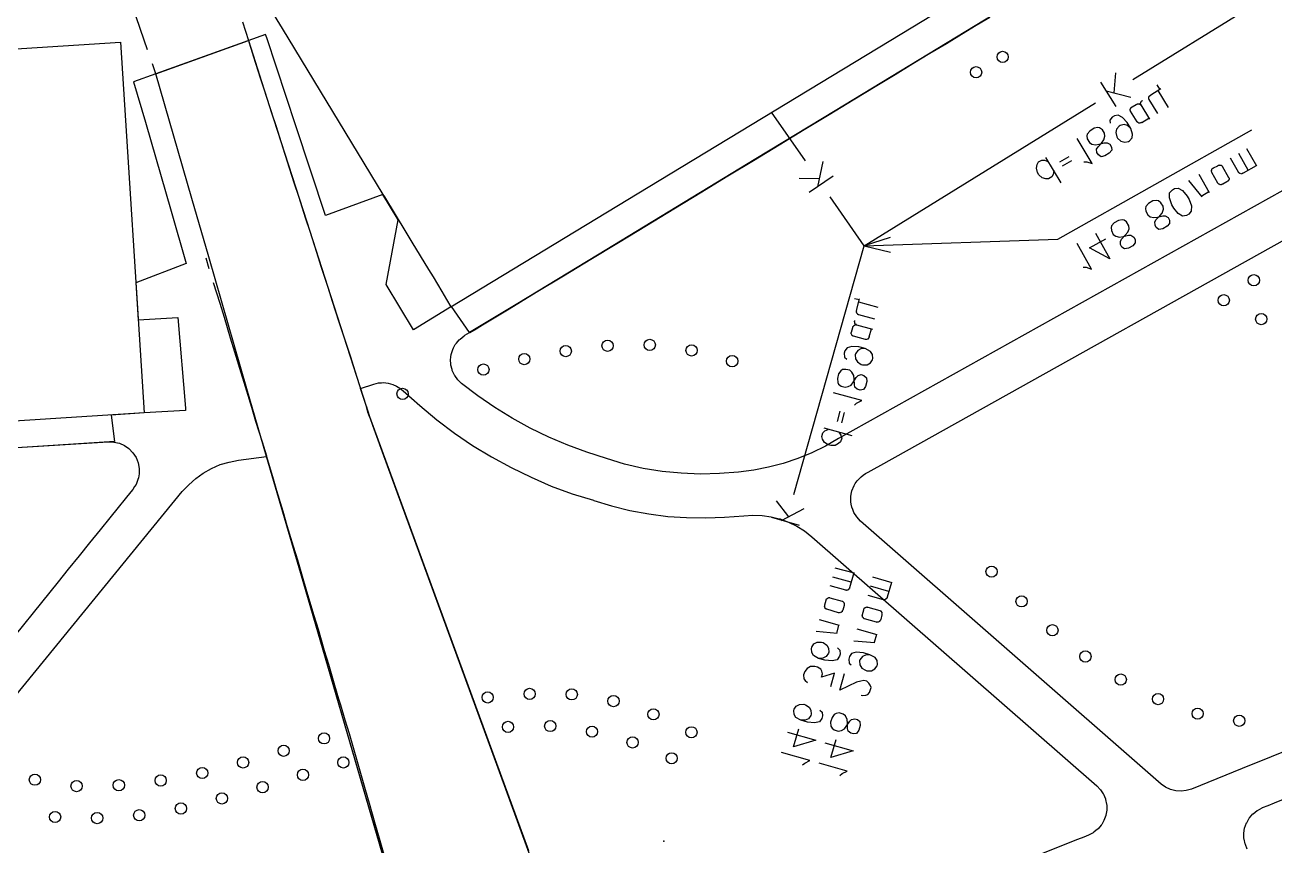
# Model space of a CAD drawing. Header units: metres. Extents: x 20 to 357, y 34 to 206.
# Drawn here: x 173.86 to 218.26, y 121.99 to 151.13 of the extents above; entities that cross this region are included whole.
import ezdxf

# ---------------------------------------------------------------- set-up
doc = ezdxf.new("R2010")
doc.units = ezdxf.units.M
for name, color, linetype in [('BOUNDARY', 7, 'Continuous'), ('BUILDING', 7, 'Continuous'), ('CURB', 7, 'Continuous'), ('GRASS', 7, 'Continuous'), ('ROAD', 7, 'Continuous'), ('SEWER', 7, 'Continuous'), ('TREE', 7, 'Continuous')]:
    doc.layers.add(name, color=color, linetype=linetype)

# ---------------------------------------------------------------- blocks, each defined once
blk = doc.blocks.new('МОЖЖЕВЕЛЬНИК')
blk.add_circle((0, 0), 0.2)
blk = doc.blocks.new('БАРБАРИС_ТУНБЕРГА')
blk.add_circle((0, 0), 0.2)
blk = doc.blocks.new('ТУЯ_ЗАПАДНАЯ')
blk.add_circle((0, 0), 0.2)
blk = doc.blocks.new('КАЛИНА_ОБЫКНОВЕННАЯ')
blk.add_circle((0, 0), 0.2)

msp = doc.modelspace()

# ---------------------------------------------------------------- linework, layer by layer
at = {"layer": 'BOUNDARY'}
msp.add_lwpolyline([(208.272, 151.499), (202.641, 148.079), (199.825, 146.374), (194.194, 142.954), (191.368, 141.238), (189.652, 140.204), (189.652, 140.204), (189.014, 141.128), (189.014, 141.128), (187.661, 140.303), (187.661, 140.303), (186.693, 141.909), (187.122, 144.208), (186.572, 145.109), (186.572, 145.109), (184.538, 144.362), (184.538, 144.362), (183.482, 147.551), (182.448, 150.674), (182.404, 150.795), (182.404, 150.795), (178.511, 149.399), (178.511, 149.399), (177.719, 149.113), (177.719, 149.113), (178.137, 147.683), (179.05, 144.515), (179.589, 142.657), (179.589, 142.657), (177.796, 141.964), (177.796, 141.964), (177.884, 140.655), (177.884, 140.655), (179.292, 140.743), (179.567, 137.521), (179.567, 137.433), (179.567, 137.433), (178.093, 137.345), (178.093, 137.345), (176.927, 137.268), (176.927, 137.268), (177.037, 136.333), (177.037, 136.333), (174.133, 136.146), (170.845, 135.937)], dxfattribs=at)
at = {"layer": 'BUILDING'}
msp.add_lwpolyline([(182.261, 152.214), (182.998, 151.004), (182.998, 151.004), (186.572, 145.109), (186.572, 145.109), (186.627, 145.021), (186.627, 145.021), (187.386, 143.768), (187.386, 143.768), (187.606, 143.416), (187.606, 143.416), (188.189, 142.448), (188.189, 142.448), (188.354, 142.184), (188.354, 142.184), (188.508, 141.92), (188.508, 141.92), (188.673, 141.656), (188.673, 141.656), (188.838, 141.381), (188.838, 141.381), (188.992, 141.117), (188.992, 141.117), (196.383, 145.604), (196.383, 145.604), (205.401, 151.07), (205.401, 151.07), (209.8, 153.754)], dxfattribs=at)
msp.add_lwpolyline([(92.12, 145.067), (177.252, 150.521), (178.096, 137.345), (92.964, 131.891)], close=True, dxfattribs=at)
at = {"layer": 'CURB'}
for points in [[(178.214, 150.246), (177.961, 150.971), (177.796, 151.455)], [(181.59, 151.246), (181.799, 150.575), (181.799, 150.575), (181.821, 150.498), (181.975, 150.004), (182.217, 149.256), (182.382, 148.761), (182.613, 148.013), (182.778, 147.518), (183.02, 146.77), (183.174, 146.275), (183.416, 145.538), (183.581, 145.043), (183.812, 144.296), (183.977, 143.801), (184.219, 143.053), (184.373, 142.558), (184.615, 141.81), (184.769, 141.315), (185.011, 140.578), (185.176, 140.083), (185.418, 139.335), (185.572, 138.84), (185.813, 138.093)], [(178.511, 149.399), (178.39, 149.751)], [(180.281, 142.855), (180.391, 142.481)], [(180.545, 141.986), (180.776, 141.249), (180.93, 140.754), (181.15, 140.017), (181.304, 139.522), (181.524, 138.785), (181.678, 138.291), (181.909, 137.554), (182.052, 137.059), (182.283, 136.322), (182.437, 135.827), (182.437, 135.794), (182.437, 135.794), (182.657, 135.09), (182.8, 134.595), (183.02, 133.858), (183.163, 133.352), (183.383, 132.615), (183.537, 132.121), (183.757, 131.384), (183.9, 130.889), (184.12, 130.152), (184.274, 129.657), (184.483, 128.909), (184.637, 128.414), (184.857, 127.677), (185, 127.182), (185.066, 126.973), (185.066, 126.973), (185.22, 126.446), (185.374, 125.951), (185.594, 125.214), (185.736, 124.708), (185.945, 123.971), (186.088, 123.476), (186.297, 122.728), (186.44, 122.233), (186.66, 121.496)], [(185.978, 137.598), (186.099, 137.224)]]:
    msp.add_lwpolyline(points, dxfattribs=at)
at = {"layer": 'GRASS'}
for points in [[(224.142, 148.376), (202.762, 136.432), (202.3, 136.168), (201.805, 135.926), (201.31, 135.728), (200.793, 135.552), (200.276, 135.42), (199.748, 135.31), (199.209, 135.244), (198.527, 135.189), (197.856, 135.167), (197.175, 135.2), (196.493, 135.266), (195.822, 135.376), (195.162, 135.53), (194.513, 135.728), (193.82, 135.948), (193.138, 136.201), (192.467, 136.487), (191.807, 136.806), (191.17, 137.158), (190.554, 137.543), (189.949, 137.95), (189.366, 138.39), (189.234, 138.521), (189.124, 138.675), (189.113, 138.686), (189.036, 138.851), (189.036, 138.884), (188.992, 139.038), (188.992, 139.093), (188.981, 139.225), (188.992, 139.335), (189.003, 139.423), (189.058, 139.599), (189.08, 139.654), (189.146, 139.775), (189.19, 139.83), (189.289, 139.94), (189.322, 139.973), (189.465, 140.083), (189.487, 140.105), (189.652, 140.204), (189.663, 140.204), (189.883, 140.336), (190.114, 140.479), (191.06, 141.051), (192.016, 141.634), (192.984, 142.217), (193.963, 142.811), (194.942, 143.405), (195.932, 144.01), (196.911, 144.603), (197.9, 145.208), (198.824, 145.769), (199.737, 146.319), (200.65, 146.869), (201.541, 147.419), (202.421, 147.947), (203.279, 148.475), (204.125, 148.981), (204.774, 149.377), (205.401, 149.762), (206.006, 150.125), (206.589, 150.476), (207.128, 150.806), (207.645, 151.125), (208.129, 151.411)], [(226.54, 128.513), (217.092, 124.708), (215.299, 123.982), (215.112, 123.927), (214.926, 123.905), (214.739, 123.916), (214.552, 123.971), (214.376, 124.048), (214.222, 124.158), (203.542, 133.495), (203.41, 133.649), (203.3, 133.814), (203.267, 133.913), (203.235, 134.001), (203.213, 134.1), (203.191, 134.188), (203.191, 134.309), (203.191, 134.386), (203.224, 134.518), (203.235, 134.584), (203.312, 134.771), (203.355, 134.837), (203.421, 134.936), (203.487, 135.002), (203.564, 135.079), (203.63, 135.134), (203.718, 135.189), (203.817, 135.244), (204.026, 135.354), (204.257, 135.486), (221.777, 145.274)], [(194.018, 115.535), (190.664, 124.719), (186.561, 135.948), (186.308, 136.641), (186.22, 136.894), (186.132, 137.136), (186.099, 137.224), (186.044, 137.378), (185.978, 137.609), (185.78, 138.214), (186.253, 138.368), (186.418, 138.412), (186.528, 138.412), (186.594, 138.423), (186.759, 138.401), (186.924, 138.357), (187.056, 138.302), (187.177, 138.225), (187.298, 138.137), (187.881, 137.609), (188.486, 137.103), (189.113, 136.63), (189.762, 136.19), (190.433, 135.783), (191.126, 135.409), (191.84, 135.068), (192.555, 134.749), (193.292, 134.474), (194.051, 134.243), (194.062, 134.232), (194.689, 134.045), (195.349, 133.88), (196.02, 133.759), (196.691, 133.671), (197.361, 133.627), (198.043, 133.616), (198.714, 133.638), (199.396, 133.693), (199.715, 133.715), (200.045, 133.704), (200.364, 133.66), (200.606, 133.594), (200.683, 133.583), (200.98, 133.462), (201.277, 133.319), (201.552, 133.154), (201.805, 132.945), (211.934, 124.092), (212.066, 123.949), (212.165, 123.806), (212.176, 123.795), (212.242, 123.63), (212.242, 123.608), (212.275, 123.443), (212.286, 123.421), (212.286, 123.245), (212.286, 123.234), (212.253, 123.058), (212.253, 123.036), (212.187, 122.86), (212.11, 122.728), (212.088, 122.695), (211.978, 122.574), (211.956, 122.552), (211.824, 122.453), (211.802, 122.431), (211.659, 122.354), (211.637, 122.343), (211.472, 122.277), (211.252, 122.189), (195.756, 116.008)], [(173.188, 136.091), (176.817, 136.322), (177.015, 136.311), (177.213, 136.267), (177.4, 136.19), (177.554, 136.08), (177.697, 135.926), (177.807, 135.761), (177.884, 135.574), (177.917, 135.376), (177.917, 135.266), (177.917, 135.178), (177.895, 135.046), (177.873, 134.98), (177.807, 134.804), (177.752, 134.727), (177.697, 134.628), (177.62, 134.54), (177.422, 134.298), (177.169, 133.99), (176.872, 133.616), (176.531, 133.187), (176.157, 132.736), (175.783, 132.264), (175.398, 131.791), (175.035, 131.34), (168.667, 123.454)], [(168.59, 121.254), (179.446, 134.551), (179.677, 134.793), (179.929, 135.013), (180.193, 135.211), (180.49, 135.376), (180.798, 135.508), (181.117, 135.596), (181.447, 135.662), (182.437, 135.794), (188.86, 113.765)], [(217.279, 121.848), (217.213, 122.013), (217.202, 122.035), (217.169, 122.2), (217.158, 122.222), (217.158, 122.398), (217.158, 122.42), (217.18, 122.596), (217.246, 122.783), (217.257, 122.783), (217.345, 122.948), (217.356, 122.959), (217.477, 123.102), (217.488, 123.102), (217.631, 123.223), (217.642, 123.223), (217.807, 123.311), (217.818, 123.322), (218.016, 123.399), (218.247, 123.487), (227.265, 127.127)]]:
    msp.add_lwpolyline(points, dxfattribs=at)
at = {"layer": 'ROAD'}
msp.add_lwpolyline([(188.86, 113.765), (183.856, 130.955), (182.437, 135.794), (181.744, 138.203), (180.391, 142.888), (179.786, 144.966), (178.511, 149.399), (181.799, 150.575), (182.426, 148.596), (183.867, 144.142), (184.604, 141.854), (186.099, 137.224), (191.741, 121.793)], dxfattribs=at)
at = {"layer": 'SEWER'}
for points in [[(213.21, 149.19), (221.425, 154.271)], [(212.55, 148.717), (212.605, 149.432)], [(212.616, 148.233), (212.077, 149.102)], [(212.264, 148.794), (213.144, 148.563)], [(213.848, 148.651), (214.211, 148.871)], [(214.178, 148.849), (214.079, 149.003)], [(214.475, 148.2), (214.112, 148.805)], [(203.674, 143.284), (211.89, 148.365)], [(213.188, 148.222), (213.331, 148.31)], [(213.331, 148.31), (213.342, 148.31), (213.342, 148.31), (213.342, 148.321), (213.342, 148.321), (213.353, 148.321), (213.353, 148.321), (213.364, 148.321), (213.364, 148.321), (213.364, 148.332), (213.364, 148.332), (213.375, 148.332), (213.375, 148.332), (213.375, 148.321), (213.375, 148.321), (213.386, 148.332), (213.386, 148.332), (213.397, 148.332), (213.397, 148.332), (213.408, 148.332), (213.408, 148.332), (213.419, 148.332), (213.419, 148.332), (213.43, 148.332), (213.43, 148.332), (213.441, 148.332), (213.441, 148.332), (213.452, 148.321), (213.452, 148.321), (213.463, 148.321), (213.463, 148.321), (213.474, 148.31), (213.474, 148.31), (213.485, 148.31), (213.485, 148.31), (213.485, 148.299), (213.485, 148.299), (213.496, 148.288), (213.496, 148.288), (213.496, 148.299), (213.496, 148.299), (213.496, 148.31), (213.496, 148.31), (213.485, 148.321), (213.485, 148.321), (213.485, 148.332), (213.485, 148.332), (213.485, 148.343), (213.485, 148.343), (213.485, 148.354), (213.485, 148.354), (213.496, 148.365), (213.496, 148.365), (213.496, 148.376), (213.496, 148.376), (213.496, 148.387), (213.496, 148.387), (213.507, 148.398), (213.507, 148.398), (213.507, 148.409), (213.507, 148.409), (213.518, 148.409), (213.518, 148.409), (213.518, 148.42), (213.518, 148.42), (213.529, 148.431), (213.529, 148.431), (213.54, 148.431), (213.54, 148.431), (213.54, 148.442), (213.54, 148.442), (213.551, 148.442)], [(214.101, 147.98), (213.793, 148.486), (213.793, 148.486), (213.782, 148.497), (213.782, 148.497), (213.782, 148.508), (213.782, 148.508), (213.782, 148.519), (213.782, 148.519), (213.782, 148.53), (213.782, 148.53), (213.771, 148.541), (213.771, 148.541), (213.782, 148.541), (213.782, 148.541), (213.782, 148.552), (213.782, 148.552), (213.782, 148.563), (213.782, 148.563), (213.782, 148.574), (213.782, 148.574), (213.793, 148.574), (213.793, 148.574), (213.793, 148.585), (213.793, 148.585), (213.793, 148.596), (213.793, 148.596), (213.804, 148.607), (213.804, 148.607), (213.804, 148.618), (213.804, 148.618), (213.815, 148.618), (213.815, 148.618), (213.815, 148.629), (213.815, 148.629), (213.826, 148.629), (213.826, 148.629), (213.837, 148.629), (213.837, 148.629), (213.837, 148.64), (213.837, 148.64), (213.848, 148.64), (213.848, 148.64), (213.848, 148.651)], [(201.585, 146.308), (200.375, 148.035)], [(213.144, 147.452), (213.023, 147.562), (213.023, 147.562), (212.902, 147.595), (212.902, 147.595), (212.759, 147.562), (212.759, 147.562), (212.726, 147.54), (212.726, 147.54), (212.638, 147.43), (212.638, 147.43), (212.605, 147.309), (212.605, 147.309), (212.649, 147.155), (212.649, 147.155), (212.671, 147.111), (212.671, 147.111), (212.792, 147.001), (212.792, 147.001), (212.924, 146.968), (212.924, 146.968), (213.056, 146.99), (213.056, 146.99), (213.1, 147.012), (213.1, 147.012), (213.188, 147.122), (213.188, 147.122), (213.199, 147.254), (213.199, 147.254), (213.144, 147.452), (213.144, 147.452), (213.012, 147.661), (213.012, 147.661), (212.847, 147.848), (212.847, 147.848), (212.693, 147.925), (212.693, 147.925), (212.561, 147.903), (212.561, 147.903), (212.484, 147.859), (212.484, 147.859), (212.396, 147.749), (212.396, 147.749), (212.407, 147.639)], [(213.133, 148.068), (213.133, 148.079), (213.133, 148.079), (213.122, 148.09), (213.122, 148.09), (213.133, 148.09), (213.133, 148.09), (213.122, 148.09), (213.122, 148.09), (213.122, 148.101), (213.122, 148.101), (213.122, 148.112), (213.122, 148.112), (213.122, 148.123), (213.122, 148.123), (213.122, 148.134), (213.122, 148.134), (213.122, 148.145), (213.122, 148.145), (213.133, 148.145), (213.133, 148.145), (213.133, 148.156), (213.133, 148.156), (213.133, 148.167), (213.133, 148.167), (213.144, 148.167), (213.144, 148.167), (213.144, 148.178), (213.144, 148.178), (213.144, 148.189), (213.144, 148.189), (213.155, 148.189), (213.155, 148.189), (213.155, 148.2), (213.155, 148.2), (213.166, 148.2), (213.166, 148.2), (213.166, 148.211), (213.166, 148.211), (213.177, 148.211), (213.177, 148.211), (213.177, 148.222), (213.177, 148.222), (213.188, 148.222)], [(213.364, 147.694), (213.133, 148.068)], [(213.496, 148.288), (213.804, 147.782)], [(212.22, 146.484), (212.088, 146.451), (212.088, 146.451), (211.989, 146.517), (211.989, 146.517), (211.934, 146.605), (211.934, 146.605), (211.923, 146.715), (211.923, 146.715), (211.978, 146.803), (211.978, 146.803), (212.099, 146.935), (212.099, 146.935), (212.187, 147.045), (212.187, 147.045), (212.22, 147.177), (212.22, 147.177), (212.209, 147.287), (212.209, 147.287), (212.132, 147.408), (212.132, 147.408), (212.033, 147.474), (212.033, 147.474), (211.967, 147.485), (211.967, 147.485), (211.835, 147.463), (211.835, 147.463), (211.681, 147.364), (211.681, 147.364), (211.593, 147.254), (211.593, 147.254), (211.582, 147.188), (211.582, 147.188), (211.593, 147.089), (211.593, 147.089), (211.67, 146.957), (211.67, 146.957), (211.758, 146.891), (211.758, 146.891), (211.89, 146.869), (211.89, 146.869), (212.022, 146.891), (212.022, 146.891), (212.198, 146.946), (212.198, 146.946), (212.297, 146.946), (212.297, 146.946), (212.396, 146.891), (212.396, 146.891), (212.451, 146.792), (212.451, 146.792), (212.462, 146.682), (212.462, 146.682), (212.374, 146.572), (212.374, 146.572), (212.22, 146.484)], [(213.529, 147.661), (213.518, 147.661), (213.518, 147.661), (213.507, 147.65), (213.507, 147.65), (213.496, 147.65), (213.496, 147.65), (213.485, 147.65), (213.485, 147.65), (213.474, 147.639), (213.474, 147.639), (213.463, 147.65), (213.463, 147.65), (213.463, 147.639), (213.463, 147.639), (213.452, 147.639), (213.452, 147.639), (213.441, 147.639), (213.441, 147.639), (213.43, 147.65), (213.43, 147.65), (213.43, 147.639), (213.43, 147.639), (213.419, 147.65), (213.419, 147.65), (213.408, 147.65), (213.408, 147.65), (213.408, 147.661), (213.408, 147.661), (213.397, 147.661), (213.397, 147.661), (213.386, 147.661), (213.386, 147.661), (213.386, 147.672), (213.386, 147.672), (213.375, 147.672), (213.375, 147.672), (213.364, 147.683), (213.364, 147.683), (213.364, 147.694)], [(213.529, 147.661), (213.782, 147.815)], [(204.598, 143.581), (203.674, 143.284), (203.674, 143.284), (210.548, 143.515), (210.548, 143.515), (217.444, 147.408)], [(211.472, 146.264), (211.582, 146.264), (211.582, 146.264), (211.769, 146.209), (211.769, 146.209), (211.23, 147.1)], [(217.312, 145.967), (216.982, 146.561)], [(217.62, 146.11), (217.268, 146.726)], [(202.025, 145.384), (202.212, 146.275)], [(210.405, 145.956), (210.383, 145.824), (210.383, 145.824), (210.339, 145.736), (210.339, 145.736), (210.218, 145.67), (210.218, 145.67), (210.119, 145.659), (210.119, 145.659), (209.998, 145.703), (209.998, 145.703), (209.877, 145.802), (209.877, 145.802), (209.822, 145.89), (209.822, 145.89), (209.789, 146.044), (209.789, 146.044), (209.811, 146.176), (209.811, 146.176), (209.866, 146.264), (209.866, 146.264), (209.976, 146.33), (209.976, 146.33), (210.075, 146.33), (210.075, 146.33), (210.196, 146.286)], [(210.669, 145.527), (210.119, 146.418)], [(210.625, 146.264), (210.955, 146.462)], [(210.713, 146.121), (211.043, 146.319)], [(216.08, 146.055), (216.234, 146.132)], [(216.234, 146.132), (216.234, 146.143), (216.234, 146.143), (216.245, 146.143), (216.245, 146.143), (216.256, 146.154), (216.256, 146.154), (216.267, 146.154), (216.267, 146.154), (216.278, 146.154), (216.278, 146.154), (216.289, 146.154), (216.289, 146.154), (216.289, 146.165), (216.289, 146.165), (216.3, 146.154), (216.3, 146.154), (216.311, 146.154), (216.311, 146.154), (216.322, 146.154), (216.322, 146.154), (216.333, 146.154), (216.333, 146.154), (216.344, 146.154), (216.344, 146.154), (216.355, 146.154), (216.355, 146.154), (216.366, 146.143), (216.366, 146.143), (216.377, 146.132), (216.377, 146.132), (216.388, 146.121), (216.388, 146.121), (216.388, 146.11)], [(216.388, 146.11), (216.608, 145.714)], [(217.598, 146.132), (217.136, 145.868), (217.136, 145.868), (217.125, 145.868), (217.125, 145.868), (217.114, 145.857), (217.114, 145.857), (217.103, 145.857), (217.103, 145.857), (217.092, 145.857), (217.092, 145.857), (217.081, 145.846), (217.081, 145.846), (217.07, 145.846), (217.07, 145.846), (217.059, 145.857), (217.059, 145.857), (217.048, 145.846), (217.048, 145.846), (217.037, 145.857), (217.037, 145.857), (217.026, 145.846), (217.026, 145.846), (217.026, 145.857), (217.026, 145.857), (217.015, 145.857), (217.015, 145.857), (217.004, 145.868), (217.004, 145.868), (216.993, 145.868), (216.993, 145.868), (216.993, 145.879), (216.993, 145.879), (216.982, 145.879), (216.982, 145.879), (216.982, 145.89), (216.982, 145.89), (216.971, 145.89), (216.971, 145.89), (216.971, 145.901), (216.971, 145.901), (216.685, 146.396)], [(202.08, 145.659), (201.365, 145.681)], [(202.564, 145.758), (201.717, 145.175)], [(215.937, 145.164), (215.574, 145.813)], [(216.014, 145.89), (216.014, 145.901), (216.014, 145.901), (216.014, 145.912), (216.014, 145.912), (216.003, 145.912), (216.003, 145.912), (216.014, 145.923), (216.014, 145.923), (216.003, 145.923), (216.003, 145.923), (216.003, 145.934), (216.003, 145.934), (216.014, 145.934), (216.014, 145.934), (216.003, 145.945), (216.003, 145.945), (216.003, 145.956), (216.003, 145.956), (216.003, 145.967), (216.003, 145.967), (216.014, 145.967), (216.014, 145.967), (216.014, 145.978), (216.014, 145.978), (216.014, 145.989), (216.014, 145.989), (216.025, 145.989), (216.025, 145.989), (216.014, 146), (216.014, 146), (216.025, 146), (216.025, 146), (216.025, 146.011), (216.025, 146.011), (216.036, 146.022), (216.036, 146.022), (216.036, 146.033), (216.036, 146.033), (216.047, 146.033), (216.047, 146.033), (216.058, 146.044), (216.058, 146.044), (216.069, 146.044), (216.069, 146.044), (216.08, 146.044), (216.08, 146.044), (216.08, 146.055)], [(216.234, 145.505), (216.014, 145.89)], [(216.608, 145.714), (216.619, 145.714), (216.619, 145.714), (216.619, 145.703), (216.619, 145.703), (216.619, 145.692), (216.619, 145.692), (216.63, 145.692), (216.63, 145.692), (216.63, 145.681), (216.63, 145.681), (216.63, 145.67), (216.63, 145.67), (216.63, 145.659), (216.63, 145.659), (216.63, 145.648), (216.63, 145.648), (216.63, 145.637), (216.63, 145.637), (216.619, 145.637), (216.619, 145.637), (216.619, 145.626), (216.619, 145.626), (216.619, 145.615), (216.619, 145.615), (216.608, 145.615), (216.608, 145.615), (216.608, 145.604), (216.608, 145.604), (216.597, 145.604), (216.597, 145.604), (216.597, 145.593), (216.597, 145.593), (216.597, 145.582), (216.597, 145.582), (216.586, 145.582), (216.586, 145.582), (216.575, 145.582), (216.575, 145.582), (216.575, 145.571), (216.575, 145.571), (216.564, 145.571), (216.564, 145.571), (216.553, 145.56)], [(215.123, 144.362), (214.981, 144.34), (214.981, 144.34), (214.827, 144.438), (214.827, 144.438), (214.673, 144.625), (214.673, 144.625), (214.596, 144.746), (214.596, 144.746), (214.519, 144.988), (214.519, 144.988), (214.519, 145.164), (214.519, 145.164), (214.618, 145.274), (214.618, 145.274), (214.695, 145.318), (214.695, 145.318), (214.827, 145.329), (214.827, 145.329), (214.981, 145.252), (214.981, 145.252), (215.145, 145.054), (215.145, 145.054), (215.211, 144.933), (215.211, 144.933), (215.299, 144.702), (215.299, 144.702), (215.288, 144.515), (215.288, 144.515), (215.2, 144.406), (215.2, 144.406), (215.123, 144.362)], [(215.673, 145.021), (215.2, 145.604)], [(215.915, 145.197), (215.662, 145.043)], [(216.41, 145.472), (216.399, 145.472), (216.399, 145.472), (216.388, 145.472), (216.388, 145.472), (216.377, 145.461), (216.377, 145.461), (216.366, 145.461), (216.366, 145.461), (216.355, 145.45), (216.355, 145.45), (216.355, 145.461), (216.355, 145.461), (216.344, 145.45), (216.344, 145.45), (216.333, 145.461), (216.333, 145.461), (216.322, 145.45), (216.322, 145.45), (216.311, 145.461), (216.311, 145.461), (216.311, 145.45), (216.311, 145.45), (216.3, 145.461), (216.3, 145.461), (216.289, 145.461), (216.289, 145.461), (216.289, 145.472), (216.289, 145.472), (216.278, 145.461), (216.278, 145.461), (216.278, 145.472), (216.278, 145.472), (216.267, 145.472), (216.267, 145.472), (216.256, 145.483), (216.256, 145.483), (216.245, 145.483), (216.245, 145.483), (216.245, 145.494), (216.245, 145.494), (216.234, 145.505)], [(216.553, 145.56), (216.41, 145.472)], [(203.674, 143.284), (202.465, 145.021)], [(214.277, 143.889), (214.134, 143.867), (214.134, 143.867), (214.046, 143.933), (214.046, 143.933), (214.002, 144.021), (214.002, 144.021), (213.991, 144.131), (213.991, 144.131), (214.046, 144.219), (214.046, 144.219), (214.167, 144.351), (214.167, 144.351), (214.255, 144.449), (214.255, 144.449), (214.299, 144.581), (214.299, 144.581), (214.288, 144.691), (214.288, 144.691), (214.211, 144.812), (214.211, 144.812), (214.123, 144.878), (214.123, 144.878), (214.057, 144.9), (214.057, 144.9), (213.925, 144.878), (213.925, 144.878), (213.771, 144.79), (213.771, 144.79), (213.672, 144.68), (213.672, 144.68), (213.661, 144.614), (213.661, 144.614), (213.672, 144.515), (213.672, 144.515), (213.749, 144.384), (213.749, 144.384), (213.826, 144.318), (213.826, 144.318), (213.958, 144.285), (213.958, 144.285), (214.09, 144.307), (214.09, 144.307), (214.277, 144.351), (214.277, 144.351), (214.365, 144.351), (214.365, 144.351), (214.464, 144.285), (214.464, 144.285), (214.519, 144.197), (214.519, 144.197), (214.519, 144.076), (214.519, 144.076), (214.431, 143.977), (214.431, 143.977), (214.277, 143.889)], [(213.056, 143.196), (212.913, 143.174), (212.913, 143.174), (212.825, 143.24), (212.825, 143.24), (212.781, 143.328), (212.781, 143.328), (212.77, 143.438), (212.77, 143.438), (212.814, 143.526), (212.814, 143.526), (212.946, 143.658), (212.946, 143.658), (213.034, 143.768), (213.034, 143.768), (213.078, 143.889), (213.078, 143.889), (213.067, 143.999), (213.067, 143.999), (212.99, 144.131), (212.99, 144.131), (212.902, 144.197), (212.902, 144.197), (212.836, 144.208), (212.836, 144.208), (212.704, 144.186), (212.704, 144.186), (212.55, 144.098), (212.55, 144.098), (212.451, 143.999), (212.451, 143.999), (212.44, 143.933), (212.44, 143.933), (212.451, 143.823), (212.451, 143.823), (212.517, 143.691), (212.517, 143.691), (212.605, 143.625), (212.605, 143.625), (212.737, 143.592), (212.737, 143.592), (212.869, 143.614), (212.869, 143.614), (213.056, 143.658), (213.056, 143.658), (213.144, 143.658), (213.144, 143.658), (213.243, 143.592), (213.243, 143.592), (213.298, 143.504), (213.298, 143.504), (213.298, 143.394), (213.298, 143.394), (213.21, 143.284), (213.21, 143.284), (213.056, 143.196)], [(211.89, 143.735), (212.396, 142.822), (212.396, 142.822), (211.67, 143.207), (211.67, 143.207), (212.253, 143.537)], [(201.167, 134.452), (203.674, 143.284)], [(203.674, 143.284), (204.609, 143.053)], [(211.45, 142.525), (211.56, 142.525), (211.56, 142.525), (211.747, 142.459), (211.747, 142.459), (211.23, 143.361)], [(203.498, 141.359), (203.322, 141.403)], [(203.399, 140.985), (203.509, 141.403)], [(204.169, 141.095), (203.476, 141.282)], [(204.048, 140.677), (203.476, 140.831), (203.476, 140.831), (203.465, 140.831), (203.465, 140.831), (203.454, 140.831), (203.454, 140.831), (203.454, 140.842), (203.454, 140.842), (203.443, 140.842), (203.443, 140.842), (203.443, 140.853), (203.443, 140.853), (203.432, 140.853), (203.432, 140.853), (203.421, 140.853), (203.421, 140.853), (203.432, 140.864), (203.432, 140.864), (203.421, 140.864), (203.421, 140.864), (203.421, 140.875), (203.421, 140.875), (203.421, 140.886), (203.421, 140.886), (203.41, 140.886), (203.41, 140.886), (203.399, 140.897), (203.399, 140.897), (203.41, 140.908), (203.41, 140.908), (203.399, 140.919), (203.399, 140.919), (203.399, 140.93), (203.399, 140.93), (203.399, 140.941), (203.399, 140.941), (203.399, 140.952), (203.399, 140.952), (203.399, 140.963), (203.399, 140.963), (203.41, 140.974), (203.41, 140.974), (203.399, 140.985)], [(203.224, 140.215), (203.267, 140.38)], [(203.267, 140.38), (203.267, 140.391), (203.267, 140.391), (203.267, 140.402), (203.267, 140.402), (203.279, 140.413), (203.279, 140.413), (203.279, 140.424), (203.279, 140.424), (203.289, 140.424), (203.289, 140.424), (203.289, 140.435), (203.289, 140.435), (203.3, 140.446), (203.3, 140.446), (203.312, 140.457), (203.312, 140.457), (203.312, 140.468), (203.312, 140.468), (203.322, 140.457), (203.322, 140.457), (203.322, 140.468), (203.322, 140.468), (203.334, 140.468), (203.334, 140.468), (203.344, 140.479), (203.344, 140.479), (203.355, 140.479), (203.355, 140.479), (203.366, 140.49), (203.366, 140.49), (203.377, 140.479), (203.377, 140.479), (203.388, 140.479), (203.388, 140.479), (203.399, 140.479), (203.399, 140.479), (203.388, 140.479), (203.388, 140.479), (203.399, 140.49), (203.399, 140.49), (203.388, 140.49), (203.388, 140.49), (203.377, 140.49), (203.377, 140.49), (203.366, 140.49), (203.366, 140.49), (203.366, 140.501), (203.366, 140.501), (203.355, 140.501), (203.355, 140.501), (203.355, 140.512), (203.355, 140.512), (203.344, 140.523), (203.344, 140.523), (203.344, 140.534), (203.344, 140.534), (203.334, 140.545), (203.334, 140.545), (203.334, 140.556), (203.334, 140.556), (203.334, 140.567), (203.334, 140.567), (203.322, 140.578), (203.322, 140.578), (203.322, 140.589), (203.322, 140.589), (203.322, 140.6), (203.322, 140.6), (203.322, 140.611), (203.322, 140.611), (203.334, 140.622), (203.334, 140.622), (203.334, 140.633)], [(203.399, 140.479), (203.971, 140.325)], [(203.85, 140.05), (203.927, 140.336)], [(203.289, 140.072), (203.279, 140.072), (203.279, 140.072), (203.267, 140.072), (203.267, 140.072), (203.267, 140.083), (203.267, 140.083), (203.257, 140.083), (203.257, 140.083), (203.245, 140.094), (203.245, 140.094), (203.235, 140.094), (203.235, 140.094), (203.245, 140.105), (203.245, 140.105), (203.235, 140.105), (203.235, 140.105), (203.235, 140.116), (203.235, 140.116), (203.224, 140.116), (203.224, 140.116), (203.235, 140.127), (203.235, 140.127), (203.224, 140.138), (203.224, 140.138), (203.213, 140.138), (203.213, 140.138), (203.224, 140.149), (203.224, 140.149), (203.224, 140.16), (203.224, 140.16), (203.213, 140.16), (203.213, 140.16), (203.213, 140.171), (203.213, 140.171), (203.213, 140.182), (203.213, 140.182), (203.213, 140.193), (203.213, 140.193), (203.213, 140.204), (203.213, 140.204), (203.224, 140.215)], [(203.718, 139.951), (203.289, 140.072)], [(203.85, 140.05), (203.85, 140.039), (203.85, 140.039), (203.839, 140.028), (203.839, 140.028), (203.839, 140.017), (203.839, 140.017), (203.828, 140.006), (203.828, 140.006), (203.828, 139.995), (203.828, 139.995), (203.817, 139.995), (203.817, 139.995), (203.817, 139.984), (203.817, 139.984), (203.806, 139.973), (203.806, 139.973), (203.795, 139.973), (203.795, 139.973), (203.795, 139.962), (203.795, 139.962), (203.784, 139.962), (203.784, 139.962), (203.773, 139.962), (203.773, 139.962), (203.773, 139.951), (203.773, 139.951), (203.762, 139.962), (203.762, 139.962), (203.751, 139.951), (203.751, 139.951), (203.74, 139.951), (203.74, 139.951), (203.729, 139.951), (203.729, 139.951), (203.718, 139.951)], [(203.707, 139.632), (203.553, 139.621), (203.553, 139.621), (203.443, 139.566), (203.443, 139.566), (203.366, 139.445), (203.366, 139.445), (203.355, 139.412), (203.355, 139.412), (203.366, 139.269), (203.366, 139.269), (203.432, 139.159), (203.432, 139.159), (203.564, 139.071), (203.564, 139.071), (203.608, 139.06), (203.608, 139.06), (203.773, 139.06), (203.773, 139.06), (203.894, 139.126), (203.894, 139.126), (203.971, 139.236), (203.971, 139.236), (203.982, 139.28), (203.982, 139.28), (203.971, 139.423), (203.971, 139.423), (203.894, 139.533), (203.894, 139.533), (203.707, 139.632), (203.707, 139.632), (203.476, 139.698), (203.476, 139.698), (203.235, 139.709), (203.235, 139.709), (203.07, 139.665), (203.07, 139.665), (202.982, 139.555), (202.982, 139.555), (202.96, 139.467), (202.96, 139.467), (202.971, 139.324), (202.971, 139.324), (203.059, 139.258)], [(203.718, 138.291), (203.641, 138.181), (203.641, 138.181), (203.531, 138.159), (203.531, 138.159), (203.421, 138.192), (203.421, 138.192), (203.344, 138.258), (203.344, 138.258), (203.322, 138.357), (203.322, 138.357), (203.312, 138.543), (203.312, 138.543), (203.3, 138.675), (203.3, 138.675), (203.235, 138.796), (203.235, 138.796), (203.158, 138.862), (203.158, 138.862), (203.015, 138.895), (203.015, 138.895), (202.905, 138.884), (202.905, 138.884), (202.839, 138.84), (202.839, 138.84), (202.762, 138.73), (202.762, 138.73), (202.718, 138.565), (202.718, 138.565), (202.729, 138.423), (202.729, 138.423), (202.762, 138.368), (202.762, 138.368), (202.85, 138.302), (202.85, 138.302), (202.993, 138.258), (202.993, 138.258), (203.103, 138.28), (203.103, 138.28), (203.213, 138.335), (203.213, 138.335), (203.289, 138.455), (203.289, 138.455), (203.388, 138.609), (203.388, 138.609), (203.454, 138.675), (203.454, 138.675), (203.564, 138.708), (203.564, 138.708), (203.663, 138.675), (203.663, 138.675), (203.751, 138.598), (203.751, 138.598), (203.762, 138.467), (203.762, 138.467), (203.718, 138.291)], [(203.322, 137.62), (203.399, 137.697), (203.399, 137.697), (203.586, 137.785), (203.586, 137.785), (202.575, 138.06)], [(202.718, 137.037), (202.817, 137.411)], [(202.872, 136.993), (202.971, 137.367)], [(202.773, 136.663), (202.839, 136.553), (202.839, 136.553), (202.872, 136.454), (202.872, 136.454), (202.828, 136.322), (202.828, 136.322), (202.762, 136.256), (202.762, 136.256), (202.641, 136.19), (202.641, 136.19), (202.487, 136.19), (202.487, 136.19), (202.388, 136.212), (202.388, 136.212), (202.256, 136.3), (202.256, 136.3), (202.19, 136.41), (202.19, 136.41), (202.168, 136.509), (202.168, 136.509), (202.201, 136.641), (202.201, 136.641), (202.267, 136.707), (202.267, 136.707), (202.388, 136.762)], [(203.245, 136.531), (202.245, 136.806)], [(200.991, 133.66), (200.551, 134.221)], [(200.738, 133.528), (201.541, 133.946)], [(201.376, 133.341), (200.386, 133.627)], [(203.3, 131.659), (203.147, 131.131), (203.147, 131.131), (203.147, 131.12), (203.147, 131.12), (203.147, 131.109), (203.147, 131.109), (203.136, 131.109), (203.136, 131.109), (203.125, 131.098), (203.125, 131.098), (203.125, 131.087), (203.125, 131.087), (203.125, 131.076), (203.125, 131.076), (203.114, 131.076), (203.114, 131.076), (203.103, 131.065), (203.103, 131.065), (203.092, 131.054), (203.092, 131.054), (203.081, 131.054), (203.081, 131.054), (203.081, 131.043), (203.081, 131.043), (203.07, 131.043), (203.07, 131.043), (203.059, 131.043), (203.059, 131.043), (203.048, 131.032), (203.048, 131.032), (203.048, 131.043), (203.048, 131.043), (203.037, 131.043), (203.037, 131.043), (203.037, 131.032), (203.037, 131.032), (203.026, 131.032), (203.026, 131.032), (203.015, 131.043), (203.015, 131.043), (202.465, 131.197)], [(203.202, 131.329), (202.553, 131.516)], [(203.322, 131.648), (202.641, 131.835)], [(204.664, 131.307), (203.982, 131.505)], [(204.642, 131.318), (204.488, 130.801), (204.488, 130.801), (204.488, 130.79), (204.488, 130.79), (204.488, 130.779), (204.488, 130.779), (204.477, 130.768), (204.477, 130.768), (204.466, 130.768), (204.466, 130.768), (204.466, 130.757), (204.466, 130.757), (204.466, 130.746), (204.466, 130.746), (204.455, 130.735), (204.455, 130.735), (204.444, 130.735), (204.444, 130.735), (204.444, 130.724), (204.444, 130.724), (204.433, 130.724), (204.433, 130.724), (204.433, 130.713), (204.433, 130.713), (204.422, 130.713), (204.422, 130.713), (204.411, 130.713), (204.411, 130.713), (204.4, 130.702), (204.4, 130.702), (204.389, 130.702), (204.389, 130.702), (204.378, 130.702), (204.378, 130.702), (204.367, 130.702), (204.367, 130.702), (204.356, 130.702), (204.356, 130.702), (203.806, 130.856)], [(204.543, 130.999), (203.894, 131.186)], [(202.267, 130.526), (202.322, 130.691)], [(202.322, 130.691), (202.322, 130.702), (202.322, 130.702), (202.322, 130.713), (202.322, 130.713), (202.333, 130.724), (202.333, 130.724), (202.333, 130.735), (202.333, 130.735), (202.344, 130.735), (202.344, 130.735), (202.344, 130.746), (202.344, 130.746), (202.355, 130.757), (202.355, 130.757), (202.366, 130.757), (202.366, 130.757), (202.366, 130.768), (202.366, 130.768), (202.377, 130.768), (202.377, 130.768), (202.388, 130.779), (202.388, 130.779), (202.399, 130.779), (202.399, 130.779), (202.41, 130.79), (202.41, 130.79), (202.421, 130.79), (202.421, 130.79), (202.432, 130.79), (202.432, 130.79), (202.443, 130.79), (202.443, 130.79), (202.454, 130.779)], [(202.454, 130.779), (202.883, 130.658)], [(202.883, 130.658), (202.894, 130.658), (202.894, 130.658), (202.905, 130.658), (202.905, 130.658), (202.916, 130.647), (202.916, 130.647), (202.927, 130.636), (202.927, 130.636), (202.938, 130.625), (202.938, 130.625), (202.949, 130.614), (202.949, 130.614), (202.949, 130.603), (202.949, 130.603), (202.96, 130.592), (202.96, 130.592), (202.96, 130.581), (202.96, 130.581), (202.96, 130.57), (202.96, 130.57), (202.96, 130.559), (202.96, 130.559), (202.971, 130.548), (202.971, 130.548), (202.96, 130.548), (202.96, 130.548), (202.96, 130.537), (202.96, 130.537), (202.96, 130.526), (202.96, 130.526), (202.96, 130.515), (202.96, 130.515), (202.96, 130.504)], [(202.344, 130.372), (202.333, 130.372), (202.333, 130.372), (202.322, 130.372), (202.322, 130.372), (202.311, 130.372), (202.311, 130.372), (202.322, 130.383), (202.322, 130.383), (202.311, 130.383), (202.311, 130.383), (202.3, 130.383), (202.3, 130.383), (202.3, 130.394), (202.3, 130.394), (202.289, 130.394), (202.289, 130.394), (202.289, 130.405), (202.289, 130.405), (202.278, 130.405), (202.278, 130.405), (202.289, 130.416), (202.289, 130.416), (202.278, 130.427), (202.278, 130.427), (202.267, 130.427), (202.267, 130.427), (202.278, 130.438), (202.278, 130.438), (202.267, 130.438), (202.267, 130.438), (202.267, 130.449), (202.267, 130.449), (202.267, 130.46), (202.267, 130.46), (202.256, 130.471), (202.256, 130.471), (202.256, 130.482), (202.256, 130.482), (202.267, 130.493), (202.267, 130.493), (202.267, 130.504), (202.267, 130.504), (202.267, 130.515), (202.267, 130.515), (202.267, 130.526)], [(202.762, 130.24), (202.344, 130.372)], [(202.916, 130.339), (202.905, 130.339), (202.905, 130.339), (202.905, 130.328), (202.905, 130.328), (202.894, 130.317), (202.894, 130.317), (202.894, 130.306), (202.894, 130.306), (202.894, 130.295), (202.894, 130.295), (202.883, 130.284), (202.883, 130.284), (202.872, 130.273), (202.872, 130.273), (202.861, 130.262), (202.861, 130.262), (202.85, 130.262), (202.85, 130.262), (202.85, 130.251), (202.85, 130.251), (202.839, 130.251), (202.839, 130.251), (202.828, 130.251), (202.828, 130.251), (202.828, 130.24), (202.828, 130.24), (202.817, 130.251), (202.817, 130.251), (202.806, 130.24), (202.806, 130.24), (202.795, 130.251), (202.795, 130.251), (202.795, 130.24), (202.795, 130.24), (202.784, 130.24), (202.784, 130.24), (202.773, 130.24), (202.773, 130.24), (202.762, 130.24)], [(202.96, 130.504), (202.916, 130.339)], [(203.685, 130.031), (203.674, 130.031), (203.674, 130.031), (203.663, 130.042), (203.663, 130.042), (203.652, 130.042), (203.652, 130.042), (203.663, 130.042), (203.663, 130.042), (203.652, 130.053), (203.652, 130.053), (203.641, 130.053), (203.641, 130.053), (203.641, 130.064), (203.641, 130.064), (203.63, 130.064), (203.63, 130.064), (203.619, 130.075), (203.619, 130.075), (203.63, 130.075), (203.63, 130.075), (203.619, 130.086), (203.619, 130.086), (203.608, 130.086), (203.608, 130.086), (203.608, 130.097), (203.608, 130.097), (203.619, 130.108), (203.619, 130.108), (203.608, 130.108), (203.608, 130.108), (203.608, 130.119), (203.608, 130.119), (203.608, 130.13), (203.608, 130.13), (203.597, 130.141), (203.597, 130.141), (203.597, 130.152), (203.597, 130.152), (203.608, 130.152), (203.608, 130.152), (203.608, 130.163), (203.608, 130.163), (203.608, 130.174), (203.608, 130.174), (203.608, 130.185)], [(203.608, 130.185), (203.663, 130.35)], [(203.663, 130.35), (203.663, 130.361), (203.663, 130.361), (203.663, 130.372), (203.663, 130.372), (203.663, 130.383), (203.663, 130.383), (203.674, 130.394), (203.674, 130.394), (203.685, 130.405), (203.685, 130.405), (203.685, 130.416), (203.685, 130.416), (203.696, 130.416), (203.696, 130.416), (203.707, 130.427), (203.707, 130.427), (203.707, 130.438), (203.707, 130.438), (203.718, 130.438), (203.718, 130.438), (203.729, 130.438), (203.729, 130.438), (203.74, 130.449), (203.74, 130.449), (203.751, 130.449), (203.751, 130.449), (203.762, 130.46), (203.762, 130.46), (203.773, 130.449), (203.773, 130.449), (203.784, 130.449), (203.784, 130.449), (203.795, 130.449)], [(203.795, 130.449), (204.224, 130.328)], [(204.224, 130.328), (204.235, 130.317), (204.235, 130.317), (204.246, 130.317), (204.246, 130.317), (204.257, 130.317), (204.257, 130.317), (204.268, 130.306), (204.268, 130.306), (204.279, 130.295), (204.279, 130.295), (204.279, 130.284), (204.279, 130.284), (204.29, 130.284), (204.29, 130.284), (204.29, 130.273), (204.29, 130.273), (204.29, 130.262), (204.29, 130.262), (204.301, 130.262), (204.301, 130.262), (204.301, 130.251), (204.301, 130.251), (204.301, 130.24), (204.301, 130.24), (204.301, 130.229), (204.301, 130.229), (204.312, 130.218), (204.312, 130.218), (204.301, 130.207), (204.301, 130.207), (204.301, 130.196), (204.301, 130.196), (204.301, 130.185), (204.301, 130.185), (204.301, 130.174)], [(204.301, 130.174), (204.257, 130.009)], [(202.795, 129.789), (202.08, 129.998)], [(202.762, 129.8), (202.685, 129.514)], [(204.136, 129.459), (203.421, 129.657)], [(204.103, 129.91), (203.685, 130.031)], [(204.257, 130.009), (204.246, 129.998), (204.246, 129.998), (204.246, 129.987), (204.246, 129.987), (204.235, 129.976), (204.235, 129.976), (204.235, 129.965), (204.235, 129.965), (204.224, 129.954), (204.224, 129.954), (204.224, 129.943), (204.224, 129.943), (204.213, 129.943), (204.213, 129.943), (204.213, 129.932), (204.213, 129.932), (204.202, 129.932), (204.202, 129.932), (204.202, 129.921), (204.202, 129.921), (204.191, 129.921), (204.191, 129.921), (204.18, 129.91), (204.18, 129.91), (204.169, 129.921), (204.169, 129.921), (204.169, 129.91), (204.169, 129.91), (204.158, 129.91), (204.158, 129.91), (204.147, 129.91), (204.147, 129.91), (204.136, 129.91), (204.136, 129.91), (204.136, 129.899), (204.136, 129.899), (204.125, 129.91), (204.125, 129.91), (204.114, 129.91), (204.114, 129.91), (204.103, 129.91)], [(202.707, 129.503), (201.959, 129.58)], [(204.048, 129.173), (203.3, 129.239)], [(204.103, 129.47), (204.026, 129.184)], [(202.718, 128.997), (202.806, 128.92), (202.806, 128.92), (202.817, 128.777), (202.817, 128.777), (202.795, 128.7), (202.795, 128.7), (202.707, 128.579), (202.707, 128.579), (202.531, 128.535), (202.531, 128.535), (202.278, 128.557), (202.278, 128.557), (202.047, 128.623), (202.047, 128.623), (201.871, 128.722), (201.871, 128.722), (201.805, 128.832), (201.805, 128.832), (201.794, 128.975), (201.794, 128.975), (201.805, 129.019), (201.805, 129.019), (201.882, 129.14), (201.882, 129.14), (202.003, 129.195), (202.003, 129.195), (202.157, 129.195), (202.157, 129.195), (202.212, 129.184), (202.212, 129.184), (202.344, 129.096), (202.344, 129.096), (202.399, 128.986), (202.399, 128.986), (202.41, 128.843), (202.41, 128.843), (202.399, 128.81), (202.399, 128.81), (202.322, 128.689), (202.322, 128.689), (202.201, 128.634), (202.201, 128.634), (202.047, 128.623)], [(203.872, 128.755), (203.718, 128.744), (203.718, 128.744), (203.608, 128.689), (203.608, 128.689), (203.52, 128.579), (203.52, 128.579), (203.509, 128.535), (203.509, 128.535), (203.52, 128.392), (203.52, 128.392), (203.586, 128.282), (203.586, 128.282), (203.718, 128.205), (203.718, 128.205), (203.762, 128.183), (203.762, 128.183), (203.927, 128.183), (203.927, 128.183), (204.048, 128.249), (204.048, 128.249), (204.136, 128.359), (204.136, 128.359), (204.147, 128.403), (204.147, 128.403), (204.136, 128.546), (204.136, 128.546), (204.059, 128.656), (204.059, 128.656), (203.872, 128.755), (203.872, 128.755), (203.641, 128.821), (203.641, 128.821), (203.388, 128.843), (203.388, 128.843), (203.224, 128.799), (203.224, 128.799), (203.147, 128.689), (203.147, 128.689), (203.125, 128.601), (203.125, 128.601), (203.136, 128.458), (203.136, 128.458), (203.213, 128.392)], [(202.487, 127.622), (202.619, 128.095), (202.619, 128.095), (202.157, 127.952), (202.157, 127.952), (202.19, 128.073), (202.19, 128.073), (202.168, 128.172), (202.168, 128.172), (202.135, 128.238), (202.135, 128.238), (202.014, 128.315), (202.014, 128.315), (201.915, 128.337), (201.915, 128.337), (201.761, 128.337), (201.761, 128.337), (201.64, 128.271), (201.64, 128.271), (201.563, 128.161), (201.563, 128.161), (201.519, 128.04), (201.519, 128.04), (201.53, 127.897), (201.53, 127.897), (201.574, 127.842), (201.574, 127.842), (201.651, 127.765)], [(203.564, 127.314), (203.619, 127.303), (203.619, 127.303), (203.729, 127.314), (203.729, 127.314), (203.795, 127.347), (203.795, 127.347), (203.861, 127.413), (203.861, 127.413), (203.916, 127.589), (203.916, 127.589), (203.883, 127.677), (203.883, 127.677), (203.839, 127.743), (203.839, 127.743), (203.762, 127.82), (203.762, 127.82), (203.663, 127.842), (203.663, 127.842), (203.553, 127.82), (203.553, 127.82), (203.399, 127.776), (203.399, 127.776), (202.806, 127.49), (202.806, 127.49), (202.971, 128.084)], [(202.091, 126.786), (202.179, 126.709), (202.179, 126.709), (202.19, 126.578), (202.19, 126.578), (202.168, 126.49), (202.168, 126.49), (202.08, 126.369), (202.08, 126.369), (201.904, 126.336), (201.904, 126.336), (201.651, 126.358), (201.651, 126.358), (201.42, 126.424), (201.42, 126.424), (201.244, 126.523), (201.244, 126.523), (201.178, 126.633), (201.178, 126.633), (201.167, 126.775), (201.167, 126.775), (201.178, 126.819), (201.178, 126.819), (201.255, 126.929), (201.255, 126.929), (201.376, 126.984), (201.376, 126.984), (201.53, 126.995), (201.53, 126.995), (201.585, 126.973), (201.585, 126.973), (201.717, 126.896), (201.717, 126.896), (201.772, 126.786), (201.772, 126.786), (201.783, 126.644), (201.783, 126.644), (201.772, 126.6), (201.772, 126.6), (201.695, 126.479), (201.695, 126.479), (201.574, 126.424), (201.574, 126.424), (201.42, 126.424)], [(203.476, 126.072), (203.399, 125.951), (203.399, 125.951), (203.289, 125.94), (203.289, 125.94), (203.191, 125.962), (203.191, 125.962), (203.103, 126.039), (203.103, 126.039), (203.081, 126.138), (203.081, 126.138), (203.081, 126.325), (203.081, 126.325), (203.07, 126.457), (203.07, 126.457), (203.004, 126.578), (203.004, 126.578), (202.927, 126.644), (202.927, 126.644), (202.784, 126.688), (202.784, 126.688), (202.674, 126.666), (202.674, 126.666), (202.608, 126.633), (202.608, 126.633), (202.531, 126.523), (202.531, 126.523), (202.476, 126.358), (202.476, 126.358), (202.487, 126.215), (202.487, 126.215), (202.531, 126.149), (202.531, 126.149), (202.608, 126.083), (202.608, 126.083), (202.751, 126.039), (202.751, 126.039), (202.861, 126.061), (202.861, 126.061), (202.971, 126.116), (202.971, 126.116), (203.059, 126.237), (203.059, 126.237), (203.158, 126.391), (203.158, 126.391), (203.224, 126.457), (203.224, 126.457), (203.334, 126.479), (203.334, 126.479), (203.432, 126.457), (203.432, 126.457), (203.52, 126.38), (203.52, 126.38), (203.531, 126.237), (203.531, 126.237), (203.476, 126.072)], [(200.947, 126.006), (201.948, 125.72), (201.948, 125.72), (201.156, 125.478), (201.156, 125.478), (201.343, 126.116)], [(202.278, 125.621), (203.279, 125.335), (203.279, 125.335), (202.487, 125.104), (202.487, 125.104), (202.674, 125.742)], [(201.475, 124.84), (201.563, 124.906), (201.563, 124.906), (201.739, 124.994), (201.739, 124.994), (200.738, 125.28)], [(202.806, 124.466), (202.894, 124.532), (202.894, 124.532), (203.07, 124.62), (203.07, 124.62), (202.069, 124.906)]]:
    msp.add_lwpolyline(points, dxfattribs=at)
at = {"layer": 'TREE'}
msp.add_point((196.554, 122.128), dxfattribs=at)

# ---------------------------------------------------------------- block references
at = {"layer": 'BUSH'}
for name, p in [('БАРБАРИС_ТУНБЕРГА', (208.589, 149.996)), ('ТУЯ_ЗАПАДНАЯ', (207.644, 149.451)), ('БАРБАРИС_ТУНБЕРГА', (217.511, 142.061)), ('ТУЯ_ЗАПАДНАЯ', (216.442, 141.352)), ('КАЛИНА_ОБЫКНОВЕННАЯ', (217.776, 140.679)), ('БАРБАРИС_ТУНБЕРГА', (194.554, 139.732)), ('ТУЯ_ЗАПАДНАЯ', (196.054, 139.762)), ('БАРБАРИС_ТУНБЕРГА', (191.597, 139.261)), ('БАРБАРИС_ТУНБЕРГА', (193.069, 139.542)), ('ТУЯ_ЗАПАДНАЯ', (197.538, 139.566)), ('БАРБАРИС_ТУНБЕРГА', (190.144, 138.887)), ('ТУЯ_ЗАПАДНАЯ', (198.981, 139.185)), ('БАРБАРИС_ТУНБЕРГА', (187.272, 138.024)), ('ТУЯ_ЗАПАДНАЯ', (208.196, 131.706)), ('КАЛИНА_ОБЫКНОВЕННАЯ', (209.262, 130.651)), ('КАЛИНА_ОБЫКНОВЕННАЯ', (210.356, 129.626)), ('КАЛИНА_ОБЫКНОВЕННАЯ', (211.529, 128.691)), ('КАЛИНА_ОБЫКНОВЕННАЯ', (212.783, 127.873)), ('ТУЯ_ЗАПАДНАЯ', (190.296, 127.238)), ('КАЛИНА_ОБЫКНОВЕННАЯ', (191.787, 127.361)), ('КАЛИНА_ОБЫКНОВЕННАЯ', (193.284, 127.346)), ('КАЛИНА_ОБЫКНОВЕННАЯ', (194.765, 127.109)), ('МОЖЖЕВЕЛЬНИК', (214.108, 127.18)), ('КАЛИНА_ОБЫКНОВЕННАЯ', (196.184, 126.637)), ('МОЖЖЕВЕЛЬНИК', (215.515, 126.661)), ('МОЖЖЕВЕЛЬНИК', (216.992, 126.41)), ('БАРБАРИС_ТУНБЕРГА', (191.018, 126.191)), ('ТУЯ_ЗАПАДНАЯ', (192.518, 126.221)), ('ТУЯ_ЗАПАДНАЯ', (194.002, 126.021)), ('МОЖЖЕВЕЛЬНИК', (197.535, 125.998)), ('ТУЯ_ЗАПАДНАЯ', (184.483, 125.783)), ('ТУЯ_ЗАПАДНАЯ', (195.444, 125.637)), ('ТУЯ_ЗАПАДНАЯ', (183.049, 125.344)), ('ТУЯ_ЗАПАДНАЯ', (196.831, 125.074)), ('ТУЯ_ЗАПАДНАЯ', (181.609, 124.926)), ('БАРБАРИС_ТУНБЕРГА', (185.169, 124.926)), ('БАРБАРИС_ТУНБЕРГА', (174.212, 124.314)), ('БАРБАРИС_ТУНБЕРГА', (178.681, 124.286)), ('БАРБАРИС_ТУНБЕРГА', (180.156, 124.552)), ('БАРБАРИС_ТУНБЕРГА', (183.735, 124.487)), ('БАРБАРИС_ТУНБЕРГА', (175.694, 124.088)), ('БАРБАРИС_ТУНБЕРГА', (177.194, 124.119)), ('БАРБАРИС_ТУНБЕРГА', (182.301, 124.048)), ('МОЖЖЕВЕЛЬНИК', (179.399, 123.291)), ('БАРБАРИС_ТУНБЕРГА', (180.855, 123.65)), ('МОЖЖЕВЕЛЬНИК', (174.93, 122.989)), ('МОЖЖЕВЕЛЬНИК', (176.425, 122.949)), ('МОЖЖЕВЕЛЬНИК', (177.918, 123.052))]:
    msp.add_blockref(name, p, dxfattribs=at)

doc.saveas('drawing.dxf')
